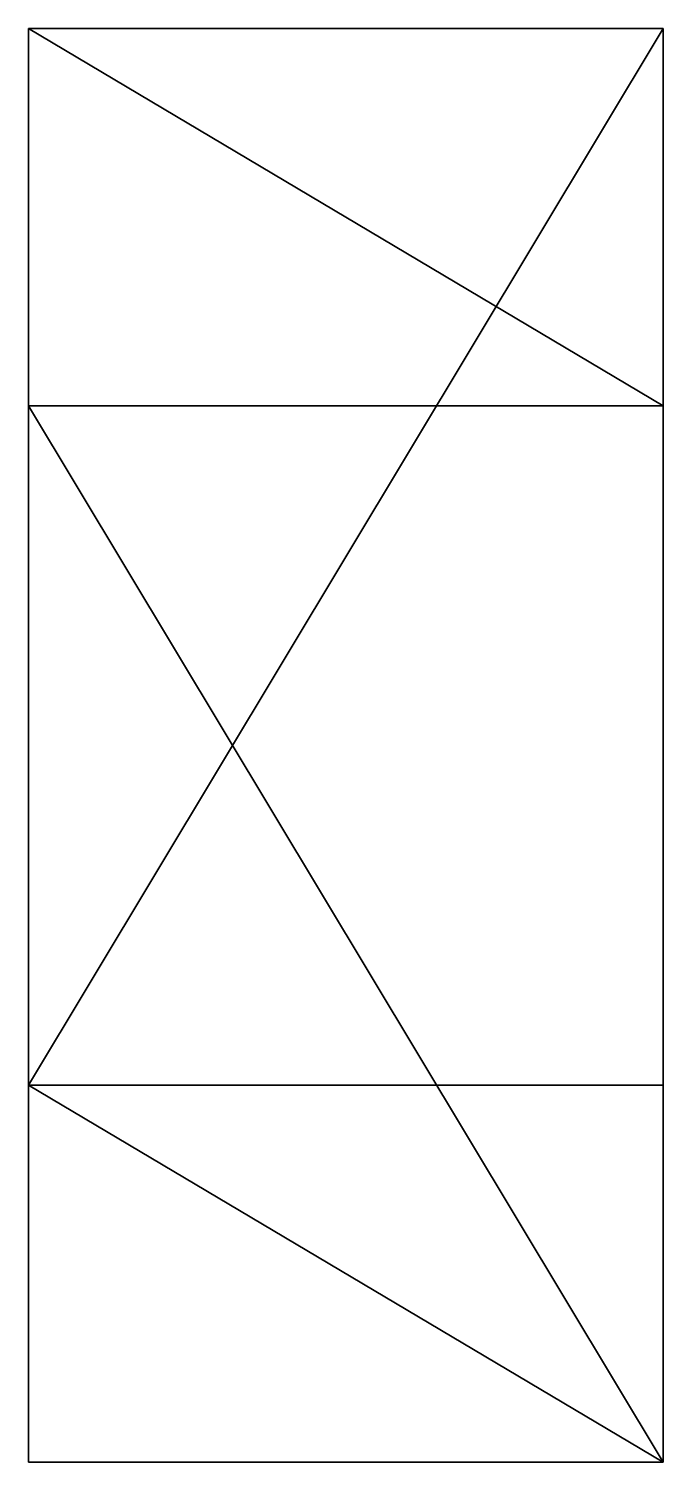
# Model space of a CAD drawing. Extents: x -21 to 22.4, y -26.1 to -14.8.
# Drawn here: x 17.41 to 22.41, y -26.14 to -14.85 of the extents above.
import ezdxf

# ---------------------------------------------------------------- set-up
doc = ezdxf.new("R2010")
doc.units = 0
doc.header["$MEASUREMENT"] = 0
doc.layers.add('STL2DXF', color=7, linetype='Continuous')

msp = doc.modelspace()

# ---------------------------------------------------------------- linework, layer by layer
at = {"layer": 'STL2DXF'}
for points in [[(17.407, -17.817, 9.306), (17.407, -23.165, 69.143), (17.407, -14.846, 9.722)], [(17.407, -23.165, 69.143), (22.407, -14.846, 9.722), (17.407, -14.846, 9.722)], [(22.407, -14.846, 9.722), (17.407, -23.165, 69.143), (22.407, -23.165, 69.143)], [(17.407, -14.846, 9.722), (22.407, -17.817, 9.306), (17.407, -17.817, 9.306)], [(22.407, -17.817, 9.306), (17.407, -14.846, 9.722), (22.407, -14.846, 9.722)], [(22.407, -23.165, 69.143), (22.407, -17.817, 9.306), (22.407, -14.846, 9.722)], [(17.407, -23.165, 69.143), (17.407, -17.817, 9.306), (17.407, -26.136, 68.727)], [(22.407, -26.136, 68.727), (17.407, -17.817, 9.306), (22.407, -17.817, 9.306)], [(17.407, -17.817, 9.306), (22.407, -26.136, 68.727), (17.407, -26.136, 68.727)], [(22.407, -17.817, 9.306), (22.407, -23.165, 69.143), (22.407, -26.136, 68.727)], [(22.407, -26.136, 68.727), (17.407, -23.165, 69.143), (17.407, -26.136, 68.727)], [(17.407, -23.165, 69.143), (22.407, -26.136, 68.727), (22.407, -23.165, 69.143)]]:
    msp.add_3dface(points, dxfattribs=at)

doc.saveas('drawing.dxf')
